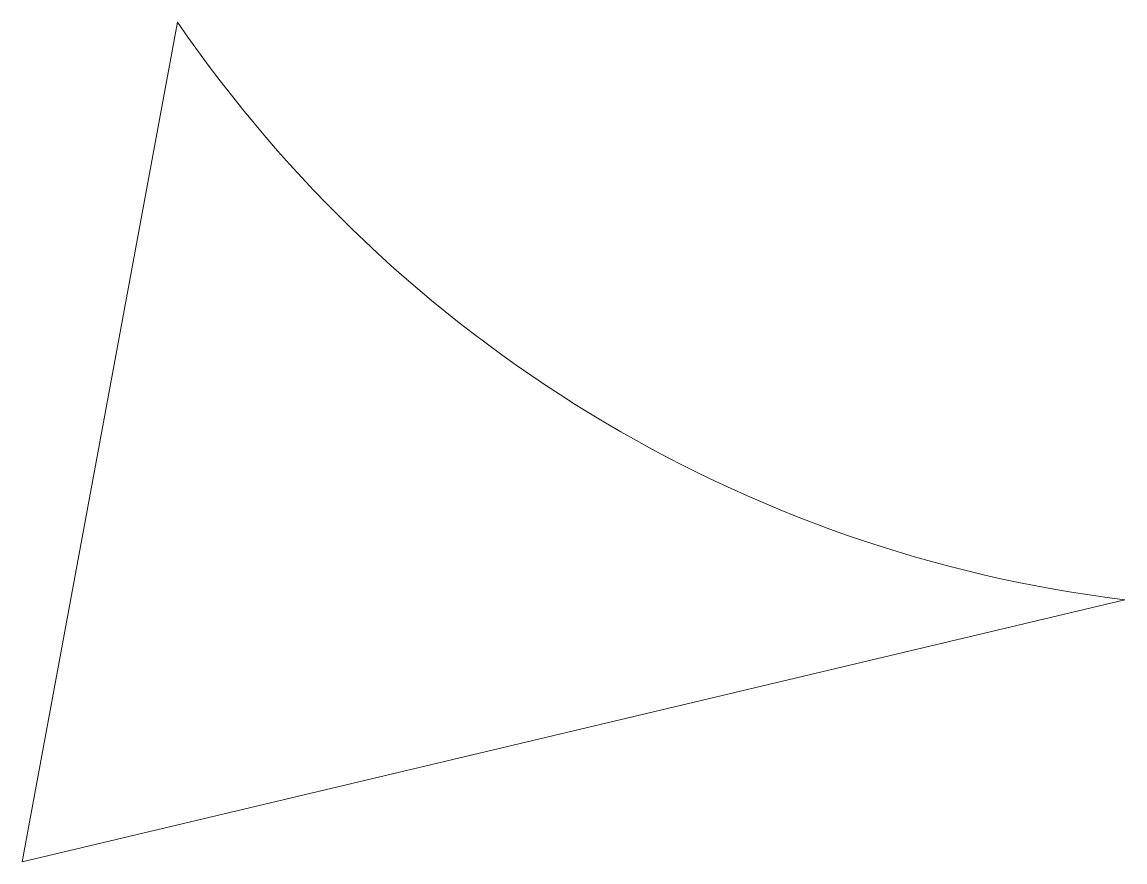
# Model space of a CAD drawing. Header units: millimetres. Extents: x -82 to -53.2, y 11 to 32.9.
import ezdxf

# ---------------------------------------------------------------- set-up
doc = ezdxf.new("R2010")
doc.units = ezdxf.units.MM
doc.layers.add('Cut', color=7, linetype='Continuous', lineweight=20)

msp = doc.modelspace()

# ---------------------------------------------------------------- linework, layer by layer
at = {"layer": 'Cut', "lineweight": 20}
for p, q in [((-77.942, 32.919), (-82, 11)), ((-82, 11), (-53.219, 17.841))]:
    msp.add_line(p, q, dxfattribs=at)
at = {"layer": 'Cut', "lineweight": 20, "extrusion": (3.46945e-17, -5.55112e-17, -1)}
msp.add_ellipse((-49.019, 53.38), major_axis=(0, 35.794), ratio=0.984808, start_param=3.261025, end_param=4.103896, dxfattribs=at)

doc.saveas('drawing.dxf')
